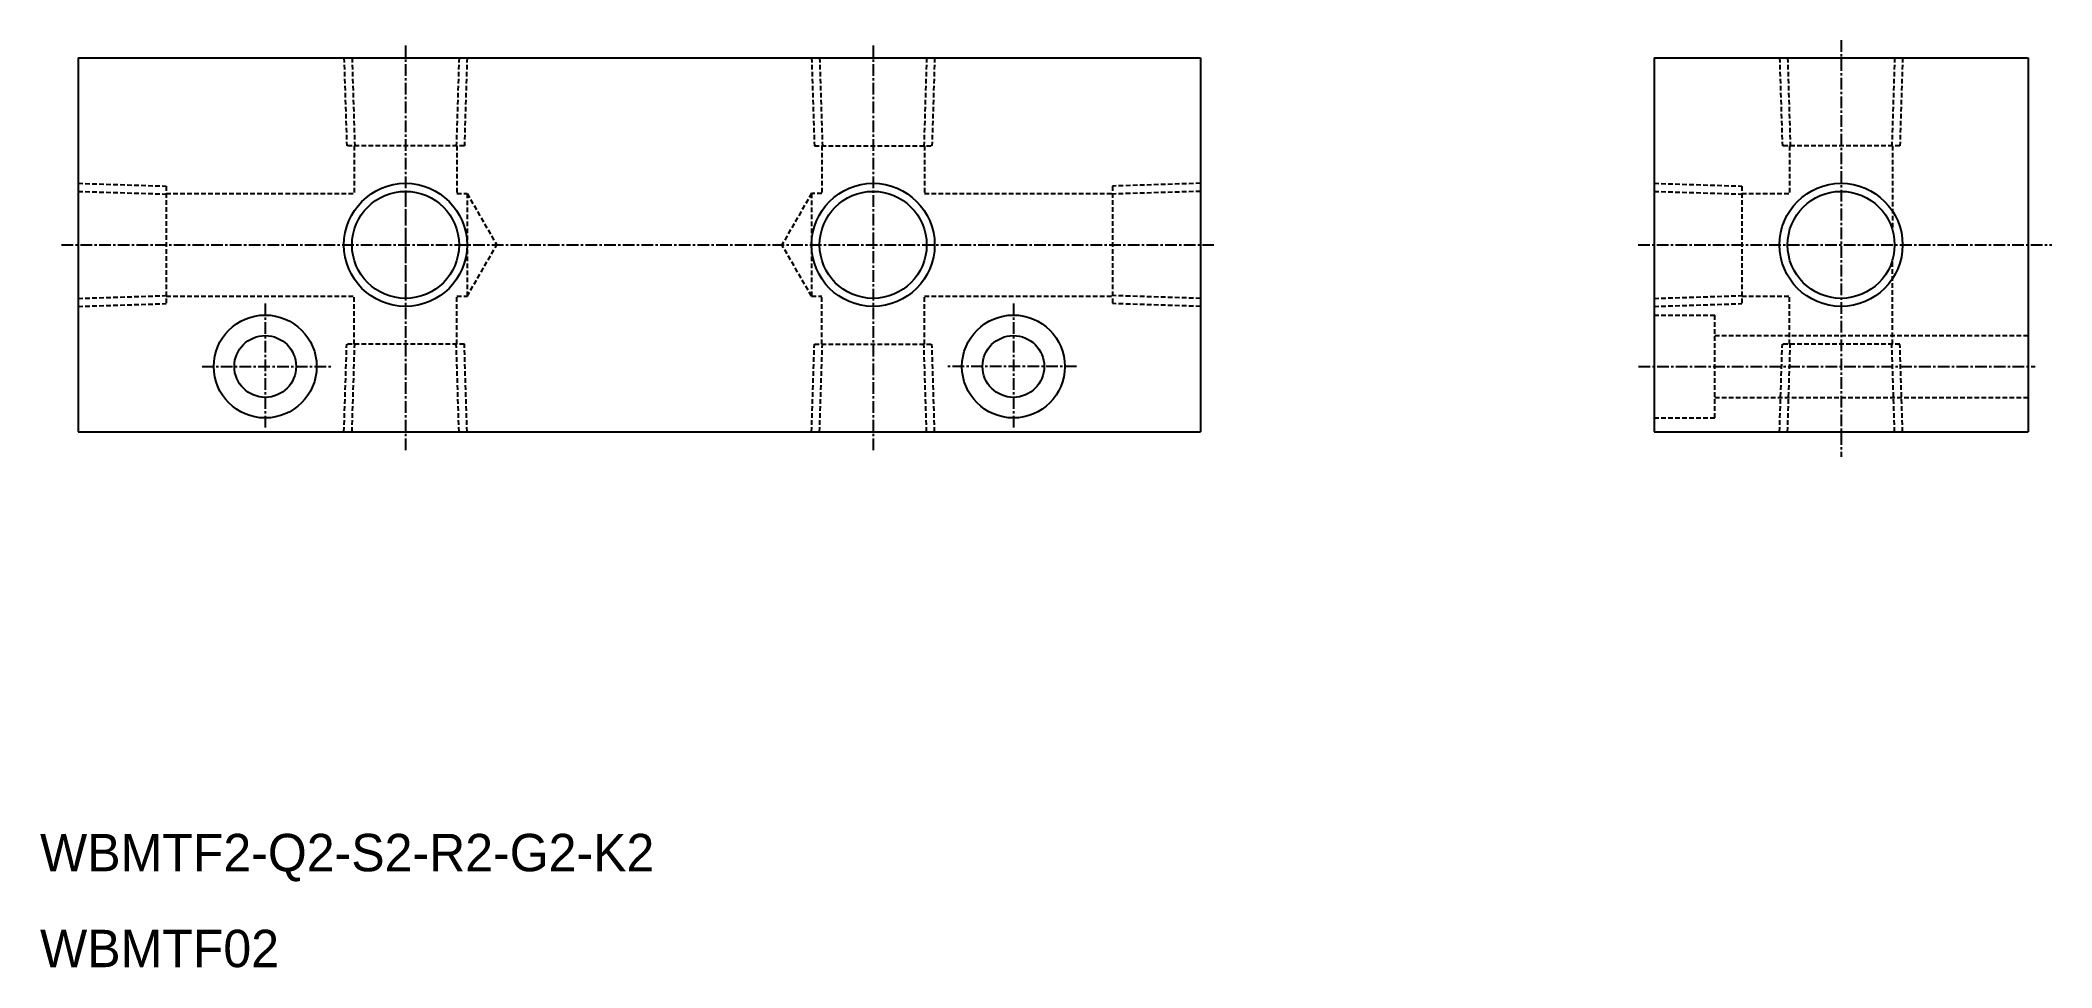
# Model space of a CAD drawing. Extents: x 922 to 1137, y 365 to 464.
import ezdxf

# ---------------------------------------------------------------- set-up
doc = ezdxf.new("R2010")
doc.units = 0
doc.linetypes.add('CENTER', pattern=[2, 1.25, -0.25, 0.25, -0.25])
doc.linetypes.add('DASHED', pattern=[0.75, 0.5, -0.25])
doc.layers.get('0').update_dxf_attribs({"linetype": 'CONTINUOUS'})
doc.layers.add('CENTER', color=1, linetype='CENTER')

msp = doc.modelspace()

# ---------------------------------------------------------------- linework, layer by layer
at = {"color": 7, "linetype": 'CONTINUOUS'}
for p, q in [((925.61, 462.45), (1045.61, 462.45)), ((925.61, 462.45), (925.61, 422.45)), ((1045.61, 462.45), (1045.61, 422.45)), ((1094.11, 462.45), (1134.11, 462.45)), ((1094.11, 462.45), (1094.11, 422.45)), ((1134.11, 462.45), (1134.11, 422.45)), ((925.61, 422.45), (1045.61, 422.45)), ((1094.11, 422.45), (1134.11, 422.45))]:
    msp.add_line(p, q, dxfattribs=at)
at = {"color": 3, "linetype": 'DASHED'}
for p, q in [((954.03, 462.45), (954.33, 453.05)), ((954.89, 462.45), (955.18, 453.05)), ((966.33, 462.45), (966.04, 453.05)), ((967.19, 462.45), (966.9, 453.05)), ((1004.03, 462.45), (1004.33, 453.05)), ((1004.89, 462.45), (1005.18, 453.05)), ((1016.33, 462.45), (1016.04, 453.05)), ((1017.19, 462.45), (1016.9, 453.05)), ((1107.53, 462.45), (1107.83, 453.05)), ((1108.39, 462.45), (1108.68, 453.05)), ((1119.84, 462.45), (1119.54, 453.05)), ((1120.69, 462.45), (1120.4, 453.05)), ((966.9, 453.05), (954.33, 453.05)), ((955.11, 453.05), (955.11, 447.95)), ((966.11, 453.05), (966.11, 447.95)), ((1004.33, 453.05), (1016.9, 453.05)), ((1005.11, 453.05), (1005.11, 447.95)), ((1016.11, 453.05), (1016.11, 447.95)), ((1120.4, 453.05), (1107.83, 453.05)), ((1108.61, 453.05), (1108.61, 447.95)), ((1119.61, 453.05), (1119.61, 444.03)), ((925.61, 449.03), (935.01, 448.73)), ((925.61, 448.17), (935.01, 447.88)), ((935.01, 448.73), (935.01, 436.17)), ((935.01, 447.95), (955.11, 447.95)), ((966.11, 447.95), (967.19, 447.95)), ((967.19, 447.95), (970.36, 442.45)), ((967.19, 447.95), (967.19, 436.95)), ((1004.03, 447.95), (1000.86, 442.45)), ((1004.03, 447.95), (1004.03, 436.95)), ((1005.11, 447.95), (1004.03, 447.95)), ((1016.11, 447.95), (1036.21, 447.95)), ((1045.61, 449.03), (1036.21, 448.73)), ((1036.21, 448.73), (1036.21, 436.17)), ((1045.61, 448.17), (1036.21, 447.88)), ((1094.11, 449.03), (1103.51, 448.73)), ((1094.11, 448.17), (1103.51, 447.88)), ((1103.51, 448.73), (1103.51, 436.17)), ((1103.51, 447.95), (1108.61, 447.95)), ((967.19, 436.95), (970.36, 442.45)), ((1004.03, 436.95), (1000.86, 442.45)), ((1119.61, 431.85), (1119.61, 440.87)), ((925.61, 436.73), (935.01, 437.02)), ((935.01, 436.95), (955.11, 436.95)), ((955.11, 431.85), (955.11, 436.95)), ((966.11, 431.85), (966.11, 436.95)), ((966.11, 436.95), (967.19, 436.95)), ((1004.03, 436.95), (1005.11, 436.95)), ((1005.11, 431.85), (1005.11, 436.95)), ((1016.11, 436.95), (1036.21, 436.95)), ((1016.11, 431.85), (1016.11, 436.95)), ((1045.61, 436.73), (1036.21, 437.02)), ((1094.11, 436.73), (1103.51, 437.02)), ((1103.51, 436.95), (1108.61, 436.95)), ((1108.61, 431.85), (1108.61, 436.95)), ((925.61, 435.87), (935.01, 436.17)), ((1045.61, 435.87), (1036.21, 436.17)), ((1094.11, 435.87), (1103.51, 436.17)), ((1094.11, 434.95), (1100.61, 434.95)), ((1100.61, 423.95), (1100.61, 434.95)), ((1100.61, 432.75), (1134.11, 432.75)), ((954.03, 422.45), (954.33, 431.85)), ((966.9, 431.85), (954.33, 431.85)), ((954.89, 422.45), (955.18, 431.85)), ((966.33, 422.45), (966.04, 431.85)), ((967.19, 422.45), (966.9, 431.85)), ((1004.03, 422.45), (1004.33, 431.85)), ((1004.33, 431.85), (1016.9, 431.85)), ((1004.89, 422.45), (1005.18, 431.85)), ((1016.33, 422.45), (1016.04, 431.85)), ((1017.19, 422.45), (1016.9, 431.85)), ((1107.53, 422.45), (1107.83, 431.85)), ((1120.4, 431.85), (1107.83, 431.85)), ((1108.39, 422.45), (1108.68, 431.85)), ((1119.84, 422.45), (1119.54, 431.85)), ((1120.69, 422.45), (1120.4, 431.85)), ((1100.61, 426.15), (1134.11, 426.15)), ((1094.11, 423.95), (1100.61, 423.95))]:
    msp.add_line(p, q, dxfattribs=at)
at = {"color": 3, "linetype": 'CONTINUOUS'}
for centre in [(960.61, 442.45), (1010.61, 442.45), (1114.11, 442.45)]:
    msp.add_circle(centre, 6.58, dxfattribs=at)
at = {"color": 7, "linetype": 'CONTINUOUS'}
for centre, radius in [((960.61, 442.45), 5.72), ((1010.61, 442.45), 5.72), ((1114.11, 442.45), 5.72), ((945.61, 429.45), 5.5), ((1025.61, 429.45), 5.5), ((945.61, 429.45), 3.3), ((1025.61, 429.45), 3.3)]:
    msp.add_circle(centre, radius, dxfattribs=at)
at = {"layer": 'CENTER', "color": 1, "linetype": 'CENTER'}
for p, q in [((960.61, 463.76), (960.61, 420.45)), ((1010.61, 463.76), (1010.61, 420.45)), ((1114.11, 464.32), (1114.11, 419.78)), ((960.61, 448.27), (960.61, 436.06)), ((923.84, 442.45), (1047.04, 442.45)), ((1092.41, 442.45), (1136.64, 442.45)), ((945.61, 436.19), (945.61, 422.81)), ((1025.61, 436.19), (1025.61, 422.81)), ((938.87, 429.45), (952.65, 429.45)), ((1032.35, 429.45), (1018.57, 429.45)), ((1092.44, 429.45), (1134.87, 429.45))]:
    msp.add_line(p, q, dxfattribs=at)

# ---------------------------------------------------------------- texts
at = {"color": 7, "linetype": 'CONTINUOUS'}
for s, p in [('WBMTF2-Q2-S2-R2-G2-K2', (921.53, 375.49)), ('WBMTF02', (921.53, 365.24))]:
    msp.add_text(s, height=4, dxfattribs=at).set_placement(p)

doc.saveas('drawing.dxf')
